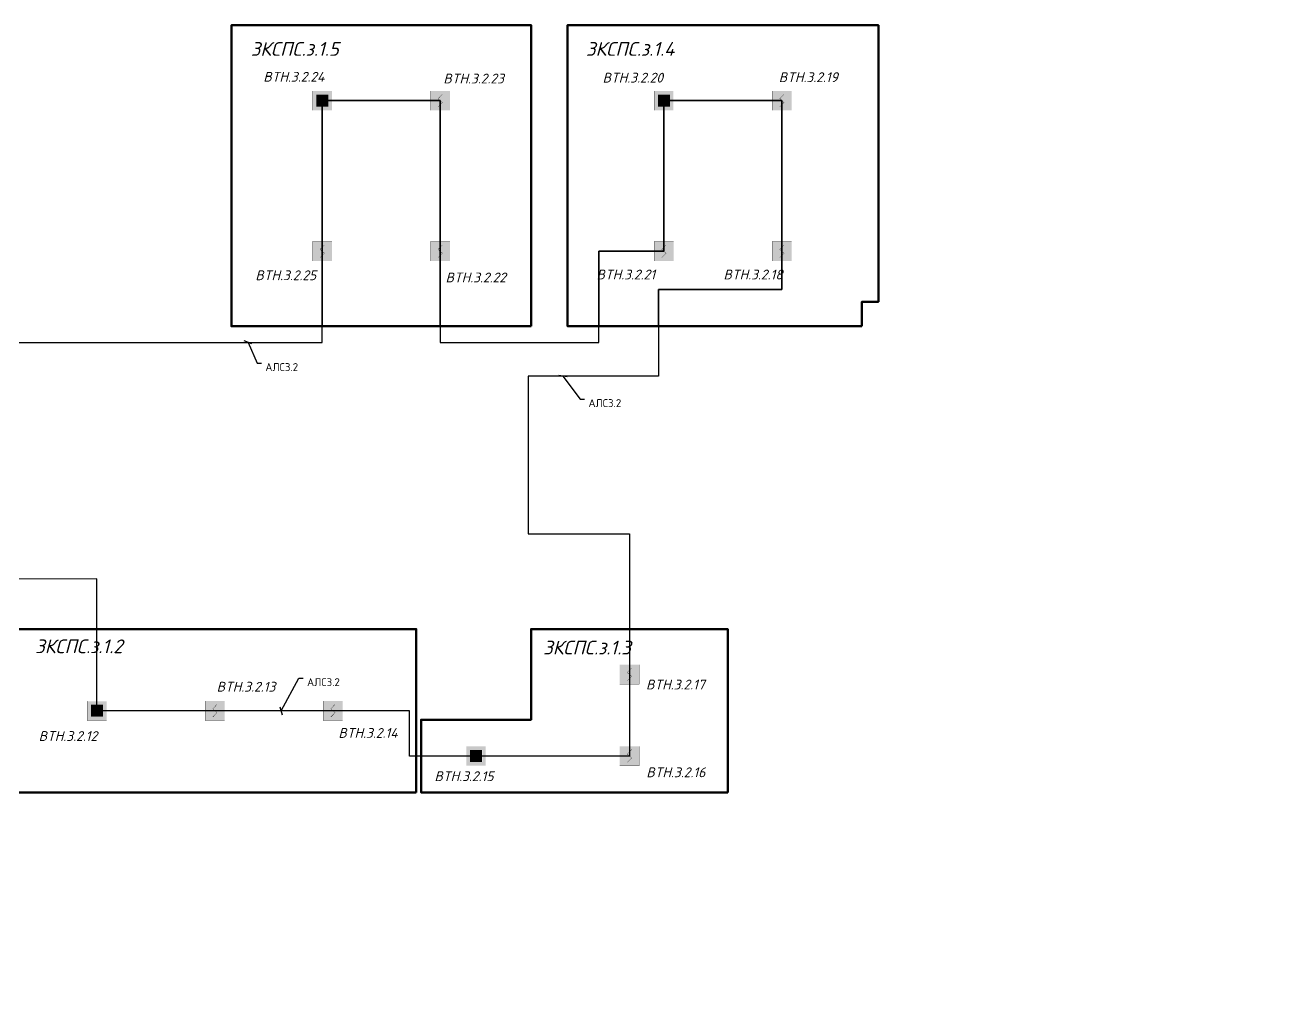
# Model space of a CAD drawing. Header units: millimetres. Extents: x -352922 to 707789, y -273589 to 355472.
# Drawn here: x -182129 to -150132, y 286515 to 311474 of the extents above; entities that cross this region are included whole.
import ezdxf
from ezdxf import colors
from ezdxf.entities.mleader import LeaderData, LeaderLine
from ezdxf.math import Vec2, Vec3

# ---------------------------------------------------------------- set-up
doc = ezdxf.new("R2010")
doc.units = ezdxf.units.MM
doc.header["$LTSCALE"] = 0.5
doc.linetypes.add('CONTI', pattern=[0])
doc.layers.get('0').update_dxf_attribs({"lineweight": 18})
for name, color, linetype, lineweight in [('! ЗКПС НОМЕР 1', 4, 'Continuous', 50), ('13_text', 250, 'Continuous', 15), ('13_АПС_кабели', 1, 'Continuous', 30), ('13_АПС_оборудование', 1, 'Continuous', 30), ('13_АПС_текст', 1, 'Continuous', 30), ('BSN__основная - 06', 1, 'Continuous', 60), ('АР_Штриховка_Стималит', 5, 'Continuous', 0)]:
    doc.layers.add(name, color=color, linetype=linetype, lineweight=lineweight)
doc.layers.add('! ЗКПС НОМЕР 2', color=7, linetype='Continuous', lineweight=0, true_color=0xf3aae6, transparency=0.5)
doc.styles.add('BDG_T_R', font='GOST Common.ttf')
doc.styles.add('ISOCPEUR', font='isocpeui.ttf', dxfattribs={"height": 250})
doc.linetypes.add('Рабочее в трубе  _о_о_', pattern='A,5,2,[133,ltypeshp.shx,S=0.4,R=0,X=0,Y=0.75],3', length=10)

# ---------------------------------------------------------------- blocks, each defined once
blk = doc.blocks.new('101')
at = {"layer": '! ЗКПС НОМЕР 2', "true_color": 0xffffff, "transparency": 33554687}
h = blk.add_hatch(color=7, dxfattribs=at)
h.dxf.hatch_style = 1
h.paths.add_polyline_path([(-12942.01, -22141.87), (-12946.97, -22141.87), (-12946.97, -22146.83), (-12942.01, -22146.83)])
at = {"layer": 'BSN__основная - 06', "color": 1, "lineweight": 30, "ltscale": 100, "const_width": 0.03, "elevation": 0}
blk.add_lwpolyline([(-12946.97, -22141.87), (-12942.01, -22141.87), (-12942.01, -22146.83), (-12946.97, -22146.83)], close=True, dxfattribs=at)
at = {"layer": 'BSN__основная - 06', "color": 1, "lineweight": 30, "ltscale": 100, "const_width": 0.07, "elevation": 0}
blk.add_lwpolyline([(-12943.94, -22142.7), (-12945.04, -22143.87), (-12943.94, -22144.83), (-12945.03, -22145.93)], dxfattribs=at)
blk = doc.blocks.new('748')
at = {"layer": 'АР_Штриховка_Стималит', "true_color": 0xffffff}
h = blk.add_hatch(color=7, dxfattribs=at)
h.dxf.hatch_style = 1
h.paths.add_polyline_path([(1611.52, -5339.8), (1606.65, -5339.8), (1606.65, -5344.67), (1611.52, -5344.67)])
h.paths.add_polyline_path([(1610.64, -5340.73), (1610.64, -5343.79), (1607.58, -5343.79), (1607.58, -5340.73)], flags=16)
h = blk.add_hatch(color=7, dxfattribs=at)
h.dxf.hatch_style = 1
h.paths.add_polyline_path([(1607.58, -5340.72), (1607.58, -5343.75), (1610.59, -5343.75), (1610.59, -5340.72)])
at = {"color": 1, "lineweight": 5, "ltscale": 100, "elevation": 0}
for points, const_width in [([(1606.61, -5344.7), (1611.55, -5344.7), (1611.55, -5339.77), (1606.61, -5339.77)], 0.03), ([(1607.58, -5343.75), (1610.59, -5343.75), (1610.59, -5340.72), (1607.58, -5340.72)], 0.01)]:
    blk.add_lwpolyline(points, close=True, dxfattribs=dict(at, const_width=const_width))
at = {"color": 1, "lineweight": 5, "ltscale": 100, "const_width": 0.03, "elevation": 0}
blk.add_lwpolyline([(1609.64, -5341.14), (1608.51, -5341.74), (1609.66, -5342.73), (1608.55, -5343.32)], dxfattribs=at)
blk = doc.blocks.new('_Oblique')
at = {"color": 0, "linetype": 'ByBlock', "lineweight": -2, "transparency": 33554687}
blk.add_line((-0.5, -0.5), (0.5, 0.5), dxfattribs=at)

msp = doc.modelspace()

# ---------------------------------------------------------------- linework, layer by layer
at = {"layer": '! ЗКПС НОМЕР 1', "color": 25, "transparency": 33554559}
msp.add_lwpolyline([(-169263.8535, 303822.08997), (-176887.29613, 303820.69432), (-176887.29613, 311473.77944), (-169263.8535, 311472.44381)], close=True, dxfattribs=at)
at = {"layer": '! ЗКПС НОМЕР 1', "color": 84, "transparency": 33554559}
msp.add_lwpolyline([(-160857.36214, 303822.06025), (-168342.29613, 303822.07511), (-168342.29613, 311472.39865), (-160438.8535, 311472.44381), (-160438.8535, 304440.22772), (-160857.36214, 304440.22603)], close=True, dxfattribs=at)
at = {"layer": '! ЗКПС НОМЕР 1', "color": 160, "transparency": 33554559}
msp.add_lwpolyline([(-172185.47162, 291967.48068), (-182423.79163, 291967.407), (-182423.78214, 296117.40936), (-172185.48053, 296117.47833)], close=True, dxfattribs=at)
at = {"layer": '! ЗКПС НОМЕР 1', "color": 30, "true_color": 0xf26722, "transparency": 33554559}
msp.add_lwpolyline([(-164268.8535, 291967.44381), (-172065.46198, 291967.46301), (-172065.46021, 293815.03394), (-169267.67824, 293815.0565), (-169267.70343, 296117.38914), (-164268.8535, 296117.44381)], close=True, dxfattribs=at)
at = {"layer": '13_АПС_кабели', "transparency": 33554687}
msp.add_lwpolyline([(-187590.64584, 303406.4765), (-174576.69711, 303406.4765), (-174576.69711, 305724.30752), (-174576.69711, 309554.49047), (-171576.69711, 309554.49047), (-171576.69711, 305724.30752), (-171576.69711, 303406.4765), (-167546.64477, 303406.4765), (-167546.64477, 305724.30752), (-165891.69711, 305724.30752), (-165891.69711, 309554.49047), (-162891.69711, 309554.49047), (-162891.69711, 305724.30752), (-162891.69711, 304753.92079), (-166029.50197, 304753.92079), (-166029.50197, 302550.03294), (-169346.25652, 302550.03294), (-169346.25652, 298544.91898), (-166768.27846, 298544.91898), (-166768.27846, 294966.25006), (-166768.27846, 292891.25016), (-170666.56581, 292891.25016), (-172355.8089, 292891.25016), (-172355.8089, 294042.46731), (-174304.68135, 294042.46731), (-177304.68135, 294042.46731), (-180304.68135, 294042.46731), (-180304.68135, 294042.46731), (-180304.68135, 297398.57077), (-197455.02225, 297370.28956)], dxfattribs=at)
at = {"layer": '13_АПС_кабели', "linetype": 'Рабочее в трубе  _о_о_', "transparency": 33554687}
for points in [[(-171576.69711, 303822.06497), (-171576.69711, 309554.49047), (-174576.69711, 309554.49047), (-174576.69711, 303822.06497)], [(-166029.50197, 303821.10805), (-166029.50197, 304753.92079), (-162891.69711, 304753.92079), (-162891.69711, 309554.49047), (-165891.69711, 309554.49047), (-165891.69711, 305724.30752), (-167546.64477, 305724.30752), (-167546.64477, 303822.08997)], [(-166768.27846, 296117.41648), (-166768.27846, 292891.25016), (-172065.45276, 292891.20745)]]:
    msp.add_lwpolyline(points, dxfattribs=at)

# ---------------------------------------------------------------- block references
at = {"layer": '13_АПС_оборудование', "transparency": 33554687, "xscale": 100, "yscale": 100, "zscale": 100}
for p in [(-335485.0034, 843777.87353), (-326800.0034, 843777.87353), (-341212.98764, 828265.85037), (-331574.8721, 827114.63321)]:
    msp.add_blockref('748', p, dxfattribs=at)
at = {"layer": '13_АПС_оборудование', "transparency": 33554559, "xscale": 100, "yscale": 100, "zscale": 100}
for p in [(1122872.65088, 2523989.26629, -0.25088), (1131557.65088, 2523989.26629, -0.25088), (1119872.65088, 2520159.08333, -0.25088), (1122872.65088, 2520159.08333, -0.25088), (1128557.65088, 2520159.08333, -0.25088), (1131557.65088, 2520159.08333, -0.25088), (1127681.06953, 2509401.02587, -0.25088), (1117144.66664, 2508477.24313, -0.25088), (1120144.66664, 2508477.24313, -0.25088), (1127681.06953, 2507326.02597, -0.25088)]:
    msp.add_blockref('101', p, dxfattribs=at)

# ---------------------------------------------------------------- texts
at = {"layer": '13_АПС_текст', "color": 5, "transparency": 33554687, "style": 'ISOCPEUR'}
for s, p in [('ЗКСПС.з.1.5', (-176397.11779, 310694.37397)), ('ЗКСПС.з.1.4', (-167874.46647, 310694.37397)), ('ЗКСПС.з.1.2', (-181876.99624, 295505.87585)), ('ЗКСПС.з.1.3', (-168963.63511, 295473.48545))]:
    msp.add_text(s, height=350, dxfattribs=at).set_placement(p)
at = {"layer": '13_АПС_текст', "transparency": 33554559, "style": 'ISOCPEUR'}
for s, p in [('BTH.3.2.24', (-176074.57639, 310036.21319, 0)), ('BTH.3.2.23', (-171497.98322, 309991.2542, 0)), ('BTH.3.2.20', (-167449.88981, 310013.73467, 0)), ('BTH.3.2.19', (-162970.67752, 310025.75571, 0)), ('BTH.3.2.21', (-167603.45319, 305008.5974, 0)), ('BTH.3.2.18', (-164376.22449, 305008.5974, 0)), ('BTH.3.2.25', (-176276.97947, 304989.68074, 0)), ('BTH.3.2.22', (-171441.75944, 304933.4825, 0)), ('BTH.3.2.13', (-177261.82148, 294528.04809, 0)), ('BTH.3.2.17', (-166345.21933, 294583.14093, 0)), ('BTH.3.2.12', (-181785.94484, 293274.5247, 0)), ('BTH.3.2.14', (-174166.27071, 293353.64011, 0)), ('BTH.3.2.15', (-171723.32934, 292253.71926, 0)), ('BTH.3.2.16', (-166337.90831, 292352.49802, 0))]:
    msp.add_text(s, height=250, dxfattribs=at).set_placement(p)

# ---------------------------------------------------------------- leaders
at = {"layer": '13_text', "color": 0, "lineweight": 15, "transparency": 33554687}
ml = msp.add_multileader_mtext('Standard', dxfattribs=at)
ml.set_content('{\\fISOCPEUR|b0|i0|c204|p34;АЛС3\\fISOCPEUR|b0|i0|c0|p34;.\\fISOCPEUR|b0|i0|c204|p34;2}', color=7, style='BDG_T_R')
ml.set_leader_properties(color=7, linetype='Continuous', lineweight=25)
ml.set_arrow_properties(name='OBLIQUE')
ml.build(insert=Vec2(0, 0))
ml.multileader.update_dxf_attribs({"has_text_frame": 1, "text_left_attachment_type": 0, "text_right_attachment_type": 0, "dogleg_length": 2, "arrow_head_size": 150})
ctx = ml.context
ctx.base_point, ctx.char_height, ctx.arrow_head_size, ctx.landing_gap_size, ctx.plane_origin = Vec3(-176123.20749, 302881.23037), 200, 150, 100, Vec3(-167764.65029, 299657.87879)
ctx.left_attachment, ctx.right_attachment = 0, 0
notes = []
notes.append((ctx, [(1, (1, 1, 0), (-176234.36599, 302881.23037), (1, 0), 111.1585, [(0, [(-176462.6628, 303406.4765)], 0, [])])]))
ctx.mtext.insert, ctx.mtext.width, ctx.mtext.defined_height, ctx.mtext.flow_direction = Vec3(-176023.20749, 302881.23037), 564.6070264, 393.92707, 5
ml = msp.add_multileader_mtext('Standard', dxfattribs=at)
ml.set_content('{\\fISOCPEUR|b0|i0|c204|p34;АЛС3\\fISOCPEUR|b0|i0|c0|p34;.\\fISOCPEUR|b0|i0|c204|p34;2}', color=7, style='BDG_T_R')
ml.set_leader_properties(color=7, linetype='Continuous', lineweight=25)
ml.set_arrow_properties(name='OBLIQUE')
ml.build(insert=Vec2(0, 0))
ml.multileader.update_dxf_attribs({"has_text_frame": 1, "text_left_attachment_type": 0, "text_right_attachment_type": 0, "dogleg_length": 2, "arrow_head_size": 150})
ctx = ml.context
ctx.base_point, ctx.char_height, ctx.arrow_head_size, ctx.landing_gap_size, ctx.plane_origin = Vec3(-167908.304, 301965.30506), 200, 150, 100, Vec3(-159549.7468, 298741.95348)
ctx.left_attachment, ctx.right_attachment = 0, 0
notes.append((ctx, [(1, (1, 1, 0), (-168019.4625, 301965.30506), (1, 0), 111.1585, [(0, [(-168458.06704, 302550.03294)], 0, [])])]))
ctx.mtext.insert, ctx.mtext.width, ctx.mtext.defined_height, ctx.mtext.flow_direction = Vec3(-167808.304, 301965.30506), 564.6070264, 393.92707, 5
ml = msp.add_multileader_mtext('Standard', dxfattribs=at)
ml.set_content('{\\fISOCPEUR|b0|i0|c204|p34;АЛС3\\fISOCPEUR|b0|i0|c0|p34;.\\fISOCPEUR|b0|i0|c204|p34;2}', color=7, style='BDG_T_R')
ml.set_leader_properties(color=7, linetype='Continuous', lineweight=25)
ml.set_arrow_properties(name='OBLIQUE')
ml.build(insert=Vec2(0, 0))
ml.multileader.update_dxf_attribs({"has_text_frame": 1, "text_left_attachment_type": 0, "text_right_attachment_type": 0, "dogleg_length": 2, "arrow_head_size": 150})
ctx = ml.context
ctx.base_point, ctx.char_height, ctx.arrow_head_size, ctx.landing_gap_size, ctx.plane_origin = Vec3(-175062.84209, 294869.5864), 200, 150, 100, Vec3(-166808.25439, 291368.08091)
ctx.left_attachment, ctx.right_attachment = 0, 0
notes.append((ctx, [(1, (1, 1, 0), (-175174.00059, 294869.5864), (1, 0), 111.1585, [(0, [(-175624.68856, 294042.46731)], 0, [])])]))
ctx.mtext.insert, ctx.mtext.width, ctx.mtext.defined_height, ctx.mtext.flow_direction = Vec3(-174962.84209, 294869.5864), 564.6070264, 393.92707, 5
at = {"layer": '13_АПС_оборудование', "color": 18, "linetype": 'CONTI', "lineweight": 5, "ltscale": 100, "true_color": 0x000000, "transparency": 33554559}
ml = msp.add_multileader_mtext('Standard', dxfattribs=at)
ml.set_content('Оборудование АПС', color=(0, 0, 0), style='ISOCPEUR')
ml.set_leader_properties(color=256, linetype='ByLayer', lineweight=-1)
ml.build(insert=Vec2(0, 0))
ml.multileader.update_dxf_attribs({"text_left_attachment_type": 6, "text_right_attachment_type": 6, "dogleg_length": 2, "arrow_head_size": 200, "scale": 100})
ctx = ml.context
ctx.base_point, ctx.scale, ctx.char_height, ctx.arrow_head_size, ctx.landing_gap_size, ctx.plane_origin = Vec3(-188945.62459, 286517.83956), 100, 250, 200, 0, Vec3(-184042.7423, 284980.84448)
ctx.left_attachment, ctx.right_attachment = 6, 6
notes.append((ctx, [(1, (1, 1, 0), (-185750.17005, 286517.83956), (-1, 0), 200, [(0, [(-183533.47937, 291967.44381)], 0, [])])]))
ctx.mtext.insert, ctx.mtext.width, ctx.mtext.flow_direction = Vec3(-188945.62459, 286842.83956), 6184.0878241, 5
for ctx, leaders in notes:
    for number, flags, end, landing, length, lines in leaders:
        leader = LeaderData()
        leader.index, (leader.has_last_leader_line, leader.has_dogleg_vector, leader.attachment_direction) = number, flags
        leader.last_leader_point, leader.dogleg_vector, leader.dogleg_length = Vec3(end), Vec3(landing), length
        for number, points, colour, breaks in lines:
            line = LeaderLine()
            line.index, line.vertices, line.color, line.breaks = number, Vec3.list(points), colors.encode_raw_color(colour), breaks
            leader.lines.append(line)
        ctx.leaders.append(leader)

doc.saveas('drawing.dxf')
